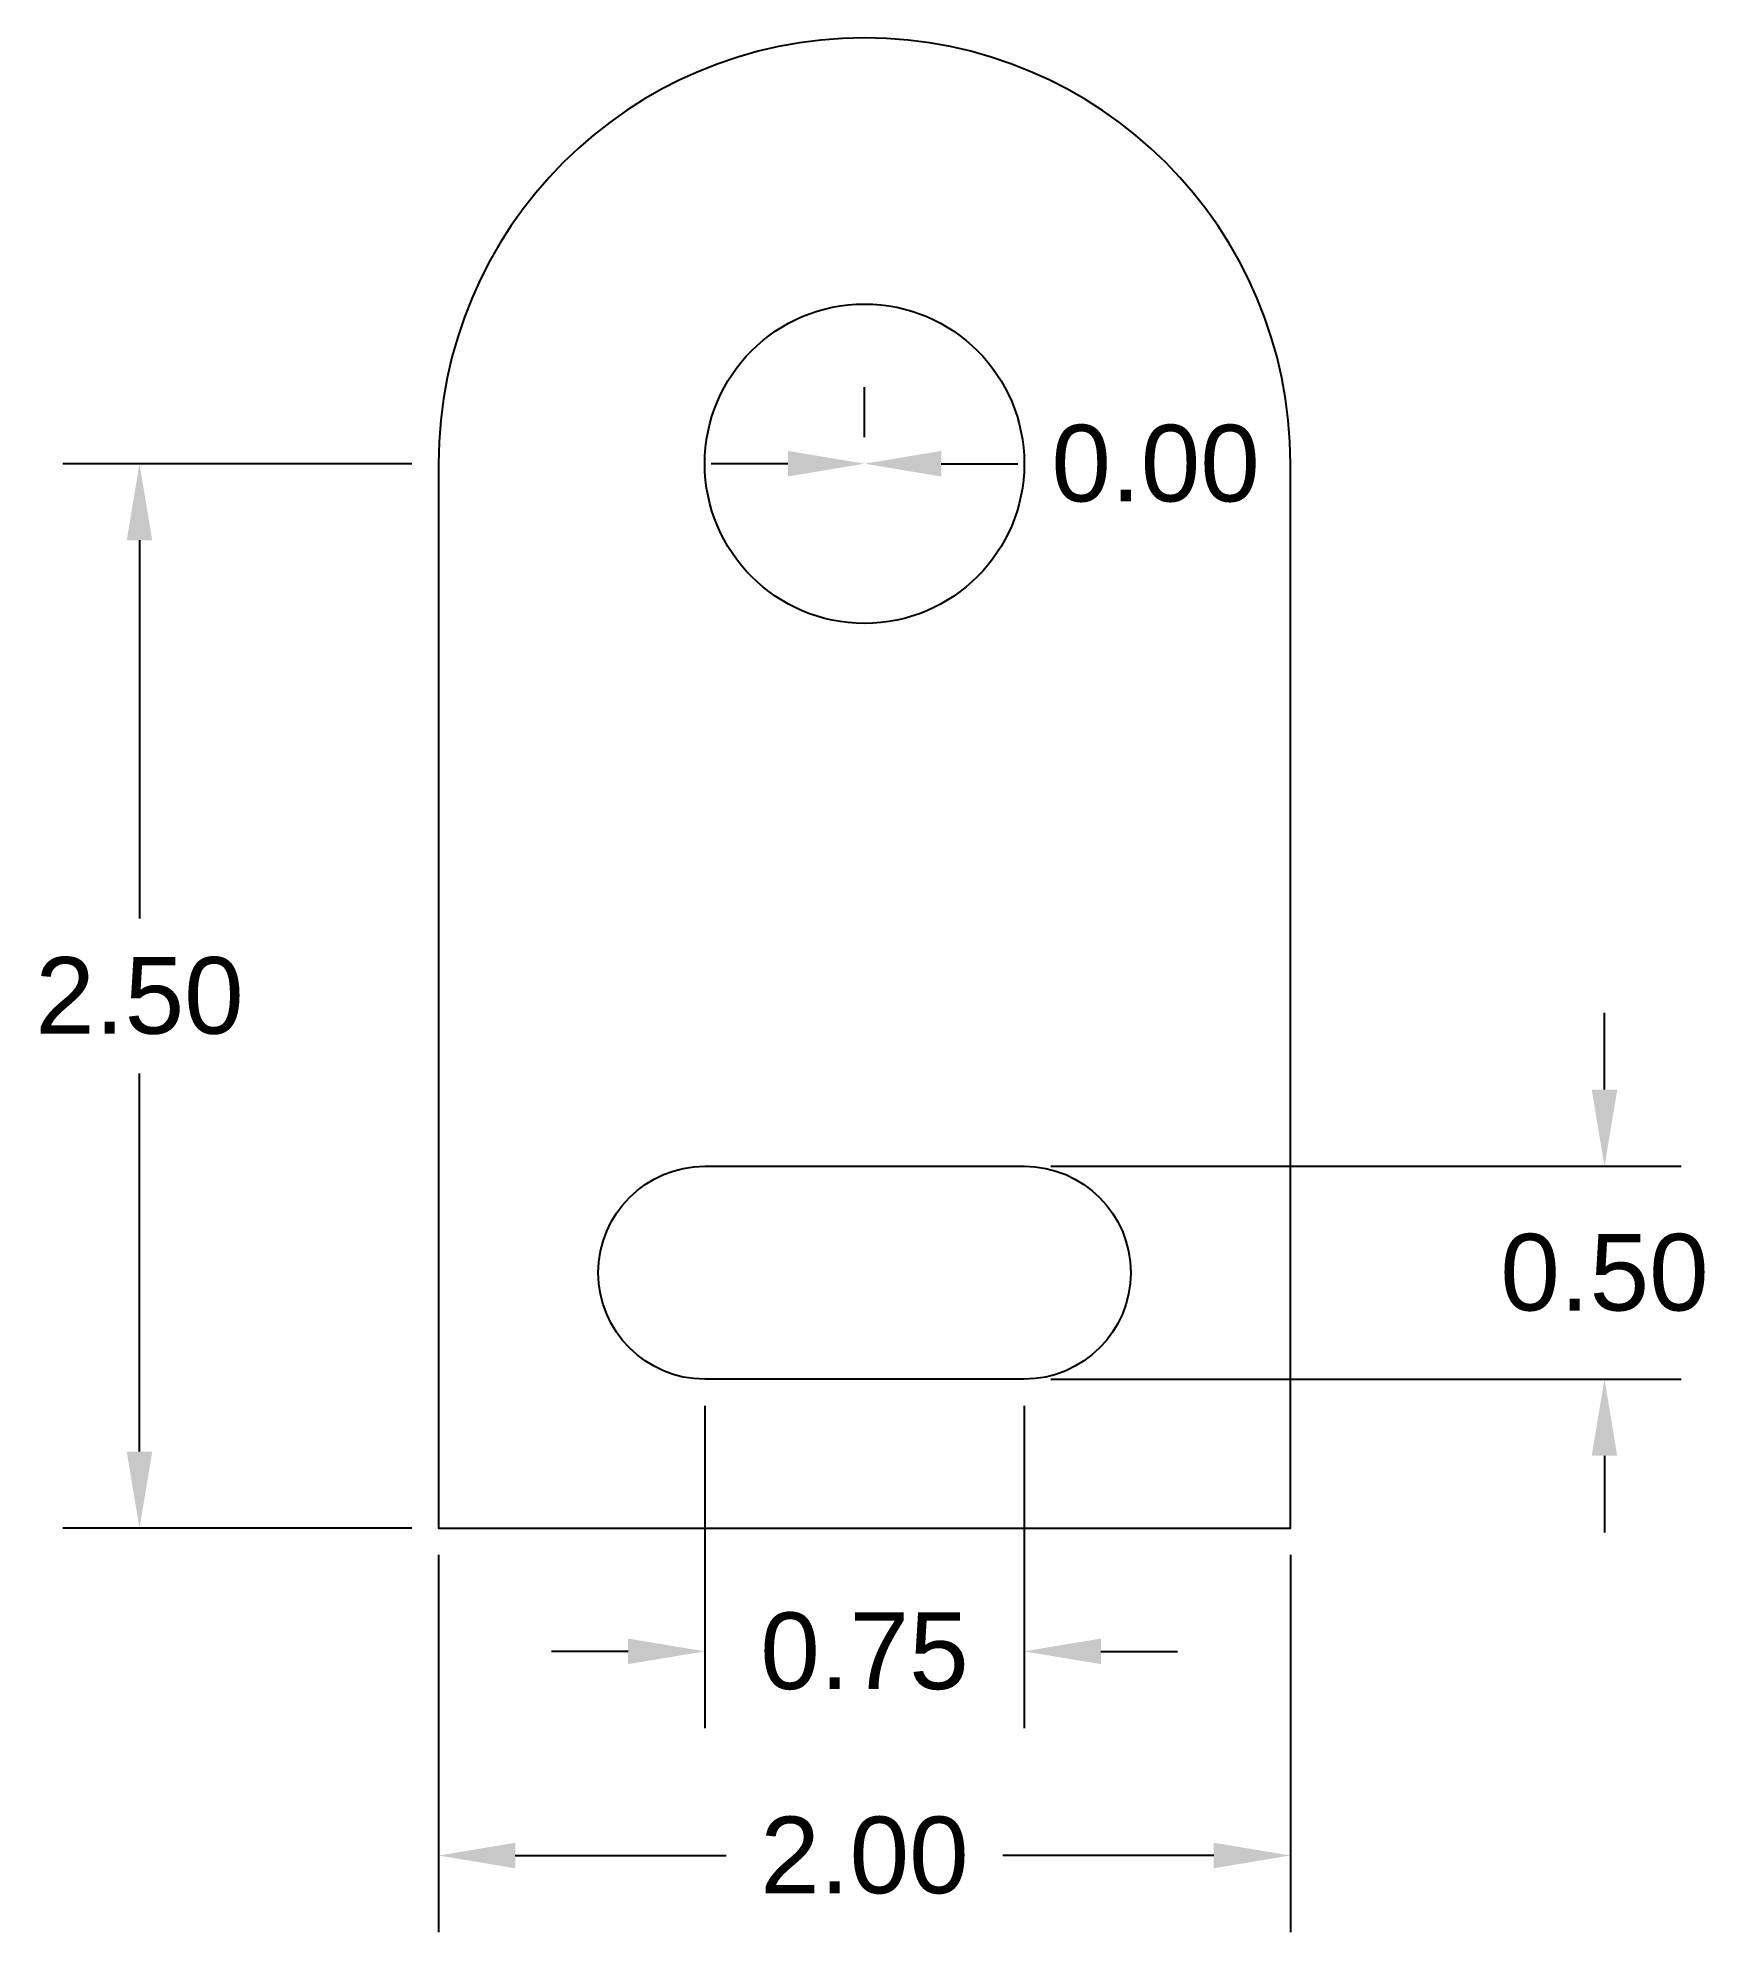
# Model space of a CAD drawing. Header units: millimetres. Extents: x 19.25 to 23.17, y 13.61 to 18.06.
import ezdxf

# ---------------------------------------------------------------- set-up
doc = ezdxf.new("R2010")
doc.units = ezdxf.units.MM
doc.header["$MEASUREMENT"] = 0
doc.styles.get("Standard").update_dxf_attribs({"font": 'arial.ttf'})
doc.dimstyles.get("Standard").update_dxf_attribs({"dimtxt": 0.18, "dimasz": 0.18, "dimexe": 0.18, "dimexo": 0.0625, "dimgap": 0.09, "dimtad": 0, "dimtih": 1, "dimtoh": 1, "dimzin": 0, "dimdsep": 46, "dimtxsty": 'Standard', "dimcen": 0.09, "dimadec": 0, "dimazin": 0, "dimtfac": 1, "dimtofl": 0, "dimtmove": 0, "dimatfit": 3, "dimfxl": 1, "dimtolj": 1, "dimtzin": 0, "dimarcsym": 0})

# ---------------------------------------------------------------- blocks, each defined once
blk = doc.blocks.new('*D1')
at = {"color": 0, "lineweight": -2, "transparency": 16777216}
for p, q in [((20.1311, 17.061), (19.3114, 17.061)), ((19.4914, 16.881), (19.4914, 15.9929)), ((19.4914, 14.741), (19.4914, 15.6291)), ((20.1311, 14.561), (19.3114, 14.561))]:
    blk.add_line(p, q, dxfattribs=at)
at = {"color": 0, "transparency": 16777216}
for points in [[(19.4614, 16.881), (19.5214, 16.881), (19.4914, 17.061)], [(19.4614, 14.741), (19.5214, 14.741), (19.4914, 14.561)]]:
    blk.add_solid(points, dxfattribs=at)
at = {"layer": 'Defpoints', "color": 0, "transparency": 16777216}
for p in [(20.1936, 17.061), (19.4914, 14.561), (20.1936, 14.561)]:
    blk.add_point(p, dxfattribs=at)
at = {"color": 0, "transparency": 16777216, "insert": (19.4914, 15.811), "char_height": 0.18, "attachment_point": 5}
blk.add_mtext('\\A1;2.50', dxfattribs=at)
blk = doc.blocks.new('*D2')
at = {"color": 0, "lineweight": -2, "transparency": 16777216}
for p, q in [((20.1936, 14.4985), (20.1936, 13.6124)), ((22.1936, 14.4985), (22.1936, 13.6124)), ((20.3736, 13.7924), (20.8686, 13.7924)), ((22.0136, 13.7924), (21.5186, 13.7924))]:
    blk.add_line(p, q, dxfattribs=at)
at = {"color": 0, "transparency": 16777216}
for points in [[(20.3736, 13.8224), (20.3736, 13.7624), (20.1936, 13.7924)], [(22.0136, 13.8224), (22.0136, 13.7624), (22.1936, 13.7924)]]:
    blk.add_solid(points, dxfattribs=at)
at = {"layer": 'Defpoints', "color": 0, "transparency": 16777216}
for p in [(20.1936, 14.561), (22.1936, 14.561), (22.1936, 13.7924)]:
    blk.add_point(p, dxfattribs=at)
at = {"color": 0, "transparency": 16777216, "insert": (21.1936, 13.7924), "char_height": 0.18, "attachment_point": 5}
blk.add_mtext('\\A1;2.00', dxfattribs=at)
blk = doc.blocks.new('*D3')
at = {"color": 0, "lineweight": -2, "transparency": 16777216}
for p, q in [((20.8186, 14.8485), (20.8186, 14.0918)), ((21.5686, 14.8485), (21.5686, 14.0918)), ((20.6386, 14.2718), (20.4586, 14.2718)), ((21.7486, 14.2718), (21.9286, 14.2718))]:
    blk.add_line(p, q, dxfattribs=at)
at = {"color": 0, "transparency": 16777216}
for points in [[(20.6386, 14.3018), (20.6386, 14.2418), (20.8186, 14.2718)], [(21.7486, 14.3018), (21.7486, 14.2418), (21.5686, 14.2718)]]:
    blk.add_solid(points, dxfattribs=at)
at = {"layer": 'Defpoints', "color": 0, "transparency": 16777216}
for p in [(20.8186, 14.911, 0.35), (21.5686, 14.911, 0.35), (21.5686, 14.2718)]:
    blk.add_point(p, dxfattribs=at)
at = {"color": 0, "transparency": 16777216, "insert": (21.1936, 14.2718), "char_height": 0.18, "attachment_point": 5}
blk.add_mtext('\\A1;0.75', dxfattribs=at)
blk = doc.blocks.new('*D4')
at = {"color": 0, "lineweight": -2, "transparency": 16777216}
for p, q in [((22.931, 15.591), (22.931, 15.771)), ((21.6311, 15.411), (23.111, 15.411)), ((21.6311, 14.911), (23.111, 14.911)), ((22.931, 14.731), (22.931, 14.551))]:
    blk.add_line(p, q, dxfattribs=at)
at = {"color": 0, "transparency": 16777216}
for points in [[(22.901, 15.591), (22.961, 15.591), (22.931, 15.411)], [(22.901, 14.731), (22.961, 14.731), (22.931, 14.911)]]:
    blk.add_solid(points, dxfattribs=at)
at = {"layer": 'Defpoints', "color": 0, "transparency": 16777216}
for p in [(21.5686, 15.411, 0.35), (21.5686, 14.911, 0.35), (22.931, 14.911)]:
    blk.add_point(p, dxfattribs=at)
at = {"color": 0, "transparency": 16777216, "insert": (22.931, 15.161), "char_height": 0.18, "attachment_point": 5}
blk.add_mtext('\\A1;0.50', dxfattribs=at)
blk = doc.blocks.new('*D6')
at = {"color": 0, "lineweight": -2, "transparency": 16777216}
for p, q in [((21.1936, 17.1235), (21.1936, 17.241)), ((21.1936, 17.1235), (21.1936, 17.241)), ((21.0136, 17.061), (20.8336, 17.061)), ((21.3736, 17.061), (21.5536, 17.061))]:
    blk.add_line(p, q, dxfattribs=at)
at = {"color": 0, "transparency": 16777216}
for points in [[(21.0136, 17.091), (21.0136, 17.031), (21.1936, 17.061)], [(21.3736, 17.091), (21.3736, 17.031), (21.1936, 17.061)]]:
    blk.add_solid(points, dxfattribs=at)
at = {"layer": 'Defpoints', "color": 0, "transparency": 16777216}
for p in [(21.1936, 17.061, 0.35), (21.1936, 17.061, 0.95), (21.1936, 17.061)]:
    blk.add_point(p, dxfattribs=at)
at = {"color": 0, "transparency": 16777216, "insert": (21.8771, 17.061), "char_height": 0.18, "attachment_point": 5}
blk.add_mtext('\\A1;0.00', dxfattribs=at)

msp = doc.modelspace()

# ---------------------------------------------------------------- linework, layer by layer
for points in [[(20.1936, 17.061), (20.1936, 14.561), (22.1936, 14.561), (22.1936, 17.061, 1)], [(21.5686, 15.411, -1), (21.5686, 14.911), (20.8186, 14.911, -1), (20.8186, 15.411)]]:
    msp.add_lwpolyline(points, format="xyb", close=True)
msp.add_circle((21.1936, 17.061, 0.95), 0.375)

# ---------------------------------------------------------------- dimensions: what is measured, and where the dimension line sits
dim = msp.add_aligned_dim(p1=(21.1935807033, 17.0609794254, 0.35), p2=(21.1935807033, 17.0609794254, 0.95), distance=0, dimstyle='Standard')
dim.commit()
dim.dimension.update_dxf_attribs({"geometry": '*D6', "text_midpoint": (21.877052736, 17.0609794254)})
for base, p1, p2, picture, middle in [((19.4914, 14.561), (20.1936, 17.061), (20.1936, 14.561), '*D1', (19.4914, 15.811)), ((22.931, 14.911), (21.5686, 15.411, 0.35), (21.5686, 14.911, 0.35), '*D4', (22.931, 15.161))]:
    dim = msp.add_linear_dim(base=base, p1=p1, p2=p2, angle=90, dimstyle='Standard')
    dim.commit()
    dim.dimension.update_dxf_attribs({"geometry": picture, "text_midpoint": middle})
for base, p1, p2, picture, middle in [((21.5686, 14.2718), (20.8186, 14.911, 0.35), (21.5686, 14.911, 0.35), '*D3', (21.1936, 14.2718)), ((22.1936, 13.7924), (20.1936, 14.561), (22.1936, 14.561), '*D2', (21.1936, 13.7924))]:
    dim = msp.add_linear_dim(base=base, p1=p1, p2=p2, dimstyle='Standard')
    dim.commit()
    dim.dimension.update_dxf_attribs({"geometry": picture, "text_midpoint": middle})

doc.saveas('drawing.dxf')
